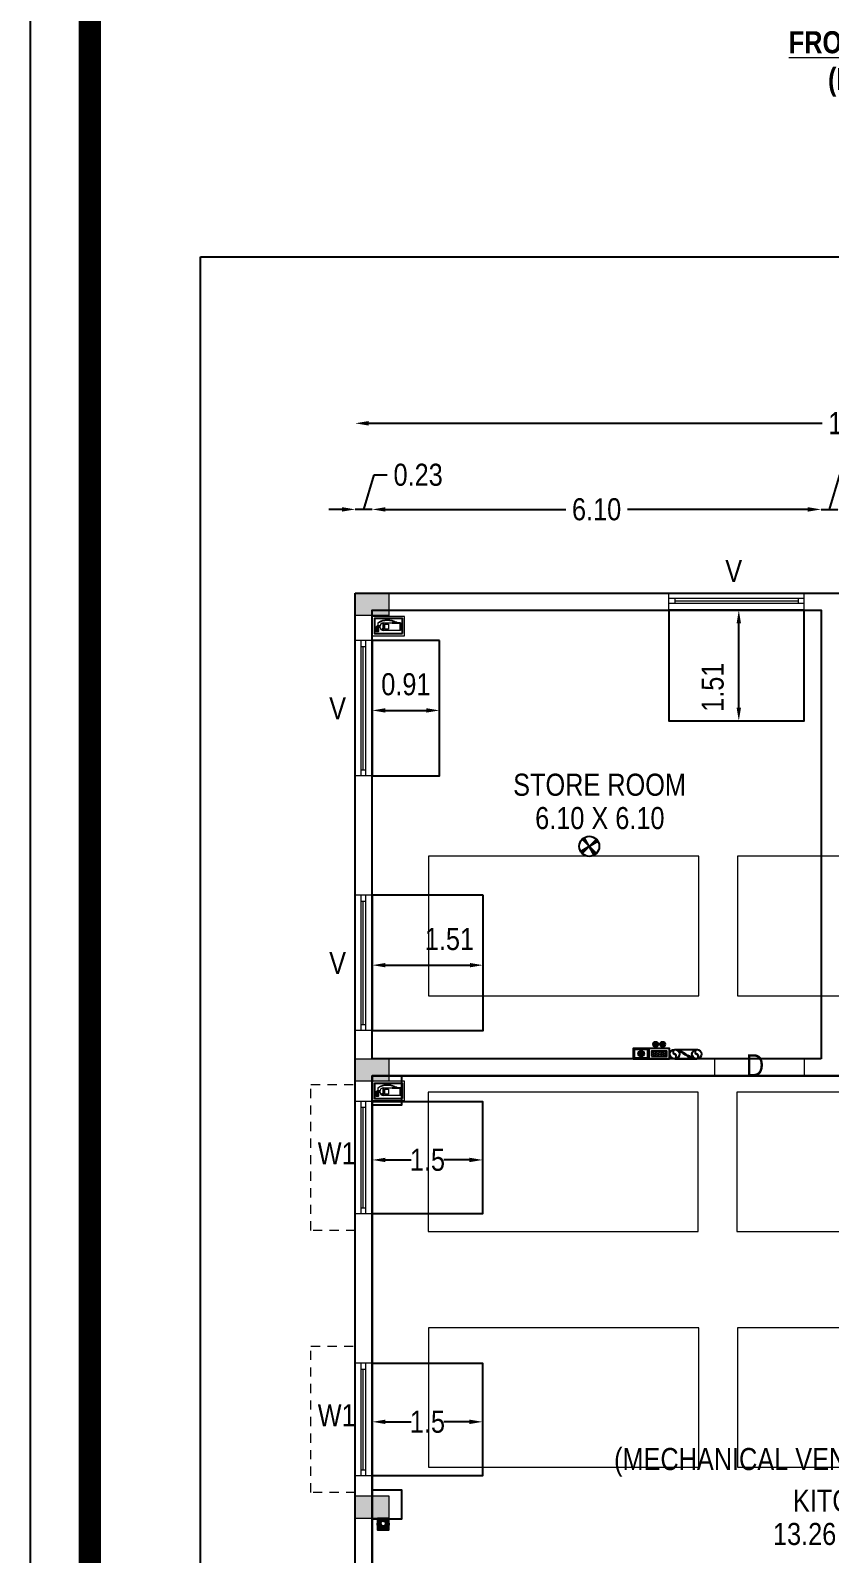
# Model space of a CAD drawing. Header units: metres. Extents: x 3750 to 6203, y 1588 to 3614.
# Drawn here: x 3750.25 to 3761.11, y 1644.06 to 1664.76 of the extents above; entities that cross this region are included whole.
import ezdxf

# ---------------------------------------------------------------- set-up
doc = ezdxf.new("R2010")
doc.units = ezdxf.units.M
doc.linetypes.add('HIDDEN2', pattern=[0.1875, 0.125, -0.0625])
for name, color, linetype in [('00', 7, 'Continuous'), ('BLK_1_FLR_0_CARPET_AREA', 14, 'Continuous'), ('BLK_1_FLR_0_KITCHEN', 2, 'Continuous'), ('BLK_1_FLR_0_REGULAR_ROOM_1', 2, 'Continuous'), ('BLK_1_FLR_0_ROOF_AREA', 54, 'Continuous'), ('BLK_1_FLR_0_ROOM_1_LIGHT_VENTILATION_1', 2, 'Continuous'), ('BLK_1_FLR_0_WASH', 30, 'Continuous'), ('BLK_2_FLR_0_WASH', 60, 'Continuous'), ('SOLAR_PANEL', 3, 'Continuous'), ('VPORTS', 6, 'Continuous')]:
    doc.layers.add(name, color=color, linetype=linetype)
doc.styles.get("Standard").update_dxf_attribs({"font": 'swissc.ttf'})
doc.styles.add('style2', font='swisscb.ttf')
doc.styles.add('style2a', font='swissc.ttf')
doc.dimstyles.new('ISO-25', dxfattribs={"dimtxt": 0.6, "dimasz": 0.18, "dimexe": 1.25, "dimexo": 0.625, "dimtad": 1, "dimdsep": 46, "dimtxsty": 'Standard', "dimcen": 0.18, "dimse1": 1, "dimse2": 1, "dimadec": 0, "dimazin": 0, "dimtfac": 1, "dimtmove": 0, "dimatfit": 3, "dimfxl": 0, "dimarcsym": 0})
doc.dimstyles.get("Standard").update_dxf_attribs({"dimtxt": 0.3, "dimasz": 0.18, "dimexe": 0.18, "dimexo": 0.0625, "dimgap": 0.09, "dimtad": 0, "dimzin": 0, "dimdsep": 46, "dimtxsty": 'style2a', "dimcen": 0.09, "dimse1": 1, "dimse2": 1, "dimadec": 0, "dimazin": 0, "dimtfac": 1, "dimtofl": 0, "dimtmove": 0, "dimatfit": 3, "dimfxl": 0, "dimtolj": 1, "dimtzin": 0, "dimarcsym": 0})

# ---------------------------------------------------------------- blocks, each defined once
blk = doc.blocks.new('*D5')
at = {"color": 0, "lineweight": -2, "ltscale": 10}
for p, q in [((3754.783859838832, 1658.25362610479), (3754.924616332338, 1658.722814416478)), ((3754.924616332338, 1658.722814416478), (3755.104616332339, 1658.722814416478)), ((3754.489559610234, 1658.25362610479), (3754.309559610233, 1658.25362610479)), ((3754.89816006743, 1658.25362610479), (3754.669559610234, 1658.25362610479)), ((3755.07816006743, 1658.25362610479), (3755.25816006743, 1658.25362610479))]:
    blk.add_line(p, q, dxfattribs=at)
at = {"color": 0, "ltscale": 10}
for points in [[(3754.489559610234, 1658.28362610479), (3754.489559610234, 1658.22362610479), (3754.669559610234, 1658.25362610479)], [(3755.07816006743, 1658.28362610479), (3755.07816006743, 1658.22362610479), (3754.89816006743, 1658.25362610479)]]:
    blk.add_solid(points, dxfattribs=at)
at = {"layer": 'Defpoints', "color": 0, "ltscale": 10}
for p in [(3754.669559610234, 1658.25362610479), (3754.669559610234, 1656.799507869629), (3754.89816006743, 1656.799507869629)]:
    blk.add_point(p, dxfattribs=at)
at = {"color": 0, "lineweight": 18, "ltscale": 10, "insert": (3755.523642306365, 1658.722814416478), "char_height": 0.3, "attachment_point": 5, "style": 'style2a'}
blk.add_mtext('\\A1;0.23', dxfattribs=at)
blk = doc.blocks.new('*D22')
at = {"color": 0, "lineweight": -2, "ltscale": 10}
for p, q in [((3755.07816006743, 1658.25362610479), (3757.529444254411, 1658.25362610479)), ((3760.819559610224, 1658.25362610479), (3758.368275423242, 1658.25362610479))]:
    blk.add_line(p, q, dxfattribs=at)
at = {"color": 0, "ltscale": 10}
for points in [[(3755.07816006743, 1658.28362610479), (3755.07816006743, 1658.22362610479), (3754.89816006743, 1658.25362610479)], [(3760.819559610224, 1658.28362610479), (3760.819559610224, 1658.22362610479), (3760.999559610223, 1658.25362610479)]]:
    blk.add_solid(points, dxfattribs=at)
at = {"layer": 'Defpoints', "color": 0, "ltscale": 10}
for p in [(3760.999559610223, 1658.25362610479), (3760.999559610223, 1656.88430744382), (3754.89816006743, 1656.799507869629)]:
    blk.add_point(p, dxfattribs=at)
at = {"color": 0, "lineweight": 18, "ltscale": 10, "insert": (3757.948859838827, 1658.25362610479), "char_height": 0.3, "attachment_point": 5, "style": 'style2a'}
blk.add_mtext('\\A1;6.10', dxfattribs=at)
blk = doc.blocks.new('*D23')
at = {"color": 0, "lineweight": -2, "ltscale": 10}
for p, q in [((3761.114559610224, 1658.25362610479), (3761.25531610373, 1658.722814416478)), ((3761.25531610373, 1658.722814416478), (3761.43531610373, 1658.722814416478)), ((3760.819559610224, 1658.25362610479), (3760.639559610223, 1658.25362610479)), ((3760.999559610223, 1658.25362610479), (3761.229559610223, 1658.25362610479)), ((3761.409559610223, 1658.25362610479), (3761.589559610224, 1658.25362610479))]:
    blk.add_line(p, q, dxfattribs=at)
at = {"color": 0, "ltscale": 10}
for points in [[(3760.819559610224, 1658.28362610479), (3760.819559610224, 1658.22362610479), (3760.999559610223, 1658.25362610479)], [(3761.409559610223, 1658.28362610479), (3761.409559610223, 1658.22362610479), (3761.229559610223, 1658.25362610479)]]:
    blk.add_solid(points, dxfattribs=at)
at = {"layer": 'Defpoints', "color": 0, "ltscale": 10}
for p in [(3761.229559610223, 1658.25362610479), (3760.999559610223, 1656.88430744382), (3761.229559610223, 1656.884307443817)]:
    blk.add_point(p, dxfattribs=at)
at = {"color": 0, "lineweight": 18, "ltscale": 10, "insert": (3761.854342077756, 1658.722814416478), "char_height": 0.3, "attachment_point": 5, "style": 'style2a'}
blk.add_mtext('\\A1;0.23', dxfattribs=at)
blk = doc.blocks.new('*D27')
at = {"color": 0, "lineweight": -2, "ltscale": 10}
for p, q in [((3754.849559610227, 1659.424093370391), (3761.015040858715, 1659.424093370391)), ((3768.205587042267, 1659.424093370391), (3762.040105793778, 1659.424093370391))]:
    blk.add_line(p, q, dxfattribs=at)
at = {"color": 0, "ltscale": 10}
for points in [[(3754.849559610227, 1659.45409337039), (3754.849559610227, 1659.394093370391), (3754.669559610226, 1659.424093370391)], [(3768.205587042267, 1659.45409337039), (3768.205587042267, 1659.394093370391), (3768.385587042266, 1659.424093370391)]]:
    blk.add_solid(points, dxfattribs=at)
at = {"layer": 'Defpoints', "color": 0, "ltscale": 10}
for p in [(3768.385587042266, 1659.424093370391), (3754.669559610226, 1657.114307443819), (3768.385587042266, 1657.114307443819)]:
    blk.add_point(p, dxfattribs=at)
at = {"color": 0, "lineweight": 18, "ltscale": 10, "insert": (3761.527573326246, 1659.424093370391), "char_height": 0.3, "attachment_point": 5, "style": 'style2a'}
blk.add_mtext('\\A1;13.72', dxfattribs=at)
blk = doc.blocks.new('*D38')
at = {"layer": 'BLK_1_FLR_0_ROOM_1_LIGHT_VENTILATION_1', "color": 0, "lineweight": -2}
blk.add_line((3755.079559610222, 1655.521150820535), (3755.634319725619, 1655.521150820535), dxfattribs=at)
at = {"layer": 'BLK_1_FLR_0_ROOM_1_LIGHT_VENTILATION_1', "color": 0}
for points in [[(3755.079559610222, 1655.551150820535), (3755.079559610222, 1655.491150820535), (3754.899559610223, 1655.521150820535)], [(3755.634319725619, 1655.551150820535), (3755.634319725619, 1655.491150820535), (3755.814319725618, 1655.521150820535)]]:
    blk.add_solid(points, dxfattribs=at)
at = {"layer": 'Defpoints', "color": 0}
for p in [(3754.899559610223, 1655.552587358815), (3755.814319725618, 1655.552587358815), (3755.814319725618, 1655.521150820535)]:
    blk.add_point(p, dxfattribs=at)
at = {"layer": 'BLK_1_FLR_0_ROOM_1_LIGHT_VENTILATION_1', "color": 0, "insert": (3755.356939667919, 1655.875144327028), "char_height": 0.3, "attachment_point": 5}
blk.add_mtext('0.91', dxfattribs=at)
blk = doc.blocks.new('*D39')
at = {"layer": 'BLK_1_FLR_0_ROOM_1_LIGHT_VENTILATION_1', "color": 0, "lineweight": -2}
blk.add_line((3755.079559610223, 1652.058017378713), (3756.226331333969, 1652.058017378713), dxfattribs=at)
at = {"layer": 'BLK_1_FLR_0_ROOM_1_LIGHT_VENTILATION_1', "color": 0}
for points in [[(3755.079559610223, 1652.088017378713), (3755.079559610223, 1652.028017378713), (3754.899559610223, 1652.058017378713)], [(3756.226331333969, 1652.088017378713), (3756.226331333969, 1652.028017378713), (3756.40633133397, 1652.058017378713)]]:
    blk.add_solid(points, dxfattribs=at)
at = {"layer": 'Defpoints', "color": 0}
for p in [(3754.899559610223, 1652.089453916992), (3756.40633133397, 1652.089453916992), (3756.40633133397, 1652.058017378713)]:
    blk.add_point(p, dxfattribs=at)
at = {"layer": 'BLK_1_FLR_0_ROOM_1_LIGHT_VENTILATION_1', "color": 0, "insert": (3755.94895127627, 1652.412010885206), "char_height": 0.3, "attachment_point": 5}
blk.add_mtext('1.51', dxfattribs=at)
blk = doc.blocks.new('*D42')
at = {"layer": 'BLK_1_FLR_0_ROOM_1_LIGHT_VENTILATION_1', "color": 0, "lineweight": -2}
blk.add_line((3759.881394929289, 1655.558961231976), (3759.881394929289, 1656.704307443821), dxfattribs=at)
at = {"layer": 'BLK_1_FLR_0_ROOM_1_LIGHT_VENTILATION_1', "color": 0}
for points in [[(3759.851394929289, 1656.704307443821), (3759.91139492929, 1656.704307443821), (3759.881394929289, 1656.88430744382)], [(3759.851394929289, 1655.558961231976), (3759.91139492929, 1655.558961231976), (3759.881394929289, 1655.378961231976)]]:
    blk.add_solid(points, dxfattribs=at)
at = {"layer": 'Defpoints', "color": 0}
for p in [(3759.84995839101, 1656.88430744382), (3759.881394929289, 1656.88430744382), (3759.84995839101, 1655.378961231976)]:
    blk.add_point(p, dxfattribs=at)
at = {"layer": 'BLK_1_FLR_0_ROOM_1_LIGHT_VENTILATION_1', "color": 0, "insert": (3759.527401422796, 1655.836341289672), "char_height": 0.3, "attachment_point": 5, "rotation": 90}
blk.add_mtext('1.51', dxfattribs=at)
blk = doc.blocks.new('*D44')
at = {"layer": 'BLK_1_FLR_0_ROOM_1_LIGHT_VENTILATION_1', "color": 0, "lineweight": -2}
for p, q in [((3755.079565895635, 1645.849889996454), (3755.426611350179, 1645.849889996454)), ((3756.219565895636, 1645.849889996454), (3755.872520441091, 1645.849889996454))]:
    blk.add_line(p, q, dxfattribs=at)
at = {"layer": 'BLK_1_FLR_0_ROOM_1_LIGHT_VENTILATION_1', "color": 0}
for points in [[(3755.079565895635, 1645.879889996454), (3755.079565895635, 1645.819889996454), (3754.899565895635, 1645.849889996454)], [(3756.219565895636, 1645.879889996454), (3756.219565895636, 1645.819889996454), (3756.399565895634, 1645.849889996454)]]:
    blk.add_solid(points, dxfattribs=at)
at = {"layer": 'Defpoints', "color": 0}
for p in [(3754.899565895635, 1645.881326534733), (3754.899565895635, 1645.849889996454), (3756.399565895634, 1645.881326534733)]:
    blk.add_point(p, dxfattribs=at)
at = {"layer": 'BLK_1_FLR_0_ROOM_1_LIGHT_VENTILATION_1', "color": 0, "insert": (3755.649565895634, 1645.849889996454), "char_height": 0.3, "attachment_point": 5}
blk.add_mtext('1.5', dxfattribs=at)
blk = doc.blocks.new('*D45')
at = {"layer": 'BLK_1_FLR_0_ROOM_1_LIGHT_VENTILATION_1', "color": 0, "lineweight": -2}
for p, q in [((3755.079565895635, 1649.410180014186), (3755.426611350179, 1649.410180014186)), ((3756.219565895636, 1649.410180014186), (3755.872520441091, 1649.410180014186))]:
    blk.add_line(p, q, dxfattribs=at)
at = {"layer": 'BLK_1_FLR_0_ROOM_1_LIGHT_VENTILATION_1', "color": 0}
for points in [[(3755.079565895635, 1649.440180014186), (3755.079565895635, 1649.380180014186), (3754.899565895635, 1649.410180014186)], [(3756.219565895636, 1649.440180014186), (3756.219565895636, 1649.380180014186), (3756.399565895634, 1649.410180014186)]]:
    blk.add_solid(points, dxfattribs=at)
at = {"layer": 'Defpoints', "color": 0}
for p in [(3754.899565895635, 1649.441616552467), (3754.899565895635, 1649.410180014186), (3756.399565895634, 1649.441616552467)]:
    blk.add_point(p, dxfattribs=at)
at = {"layer": 'BLK_1_FLR_0_ROOM_1_LIGHT_VENTILATION_1', "color": 0, "insert": (3755.649565895634, 1649.410180014186), "char_height": 0.3, "attachment_point": 5}
blk.add_mtext('1.5', dxfattribs=at)
blk = doc.blocks.new('auto-sprinkler')
at = {"layer": '00'}
h = blk.add_hatch(color=161, dxfattribs=at)
h.dxf.hatch_style = 1
h.paths.add_polyline_path([(5.82e-14, -1.293e-13), (-0.0750000000000014, 0.1299038105677039, 0.0655434628151658), (-0.106066017177958, 0.1060660171780574)])
h.paths.add_polyline_path([(-1.805e-13, -6.54e-14), (0.1299038105676527, 0.0749999999999943, 0.0655434628153172), (0.1060660171779424, 0.1060660171780148)])
h.paths.add_polyline_path([(0.0749999999999432, -0.1299038105676598, 0.0655434628150144), (0.1060660171778358, -0.1060660171780774), (5.83e-14, -1.293e-13)])
h.paths.add_polyline_path([(-0.129903810567711, -0.0749999999999502, 0.0655434628151658), (-0.1060660171780645, -0.1060660171779068), (-1.804e-13, -6.53e-14)])
at = {"layer": '00', "color": 170}
for points in [[(-0.1299038105676409, -0.0749999999999098), (0.1299038105675827, 0.0749999999999538)], [(-0.1060660171781656, -0.1060660171780079), (0.1060660171777663, 0.1060660171778387)], [(0.1060660171777663, -0.1060660171780079), (-0.1060660171778245, 0.106066017177924)], [(0.0749999999999027, -0.1299038105675898), (-0.0749999999999609, 0.1299038105676338)]]:
    blk.add_lwpolyline(points, dxfattribs=at)
blk.add_circle((-2.91e-14, 2.2e-14), 0.15, dxfattribs=at)
blk = doc.blocks.new('cylinder1')
for color, points in [(250, [(-7.5, 38.5), (-7.5, 37), (-1.5, 37), (1.819e-12, 37), (1.819e-12, 38.49999999999989)]), (250, [(-1.5, 36.49111867737474), (-1.5, 37), (-7.5, 35.86409997163537), (-7.5, 35.60965931032275), (-6.156004991853456, 35.60965931032275)]), (7, [(-3.582362558996101, 28.5413344918561, 1), (-4.882362558996101, 28.5413344918561, 1)]), (250, [(-1.5, 37), (-1.5, 33), (0, 33), (0, 34), (-0.25, 34), (-0.25, 36), (0, 36), (0, 37)]), (253, [(0.25, 36), (-0.25, 36), (-0.25, 34), (0.25, 34)]), (250, [(1.5, 37), (0, 37), (0, 36), (0.25, 36), (0.25, 34), (0, 34), (0, 33), (1.5, 33)]), (250, [(1.5, 36), (1.5, 35.5), (6.005287903726634, 35.5, -0.3128595630404711), (6, 6.750000000000008), (6, 6.199155247696468, 0.33166186902408), (6.116349988142244, 36)]), (254, [(6, 5.949155247696468), (6, 5.699155247696468), (6.5, 5.699155247696468), (6.5, 7.499999999999996), (6, 7.499999999999996), (6, 7.249999999999996), (6.25, 7.249999999999996), (6.25, 5.949155247696468)])]:
    blk.add_hatch(color=color).paths.add_polyline_path(points)
at = {"lineweight": 25}
for points in [[(-1.5, 36.49111867737474), (-6.156004991853478, 35.60965931032274), (-7.5, 35.60965931032274), (-7.5, 35.86409997163537), (-1.5, 37), (-7.5, 37), (-7.5, 38.5), (1.819e-12, 38.49999999999989), (1.819e-12, 37)], [(-1.5, 37), (1.5, 37), (1.5, 32.80947501931109)], [(-1.5, 32.80947501931109), (-1.5, 37)], [(-1.5, 33), (1.5, 33)], [(0, 36), (0, 37)], [(0, 33), (0, 34)]]:
    blk.add_lwpolyline(points, dxfattribs=at)
at = {"lineweight": 15}
blk.add_lwpolyline([(-6, 27), (6, 27, 0.9999999999999998)], format="xyb", close=True, dxfattribs=at)
for points in [[(-6, 27), (6, 27)], [(-6, 0), (6, 0)], [(6, 13.5), (6, 0)], [(6, 6.75), (6, 0)]]:
    blk.add_lwpolyline(points)
for points in [[(-6, 27), (6, 27), (6, 0), (-6, 0)], [(-4, 19), (-4, 25), (4, 25), (4, 19)]]:
    blk.add_lwpolyline(points, close=True, dxfattribs=at)
at = {"lineweight": 25}
blk.add_lwpolyline([(0.25, 34), (0.25, 36), (-0.25, 36), (-0.25, 34)], close=True, dxfattribs=at)
at = {"lineweight": 20}
blk.add_lwpolyline([(6, 6.75), (6, 6.199155247696468, 0.33166186902408), (6.116349988142244, 36), (1.5, 36), (1.5, 35.5), (6.005287903726638, 35.5, -0.3128595630404712)], format="xyb", close=True, dxfattribs=at)
blk.add_lwpolyline([(6, 5.949155247696468), (6, 5.699155247696468), (6.5, 5.699155247696468), (6.5, 7.499999999999996), (6, 7.499999999999996), (6, 7.249999999999996), (6.25, 7.249999999999996), (6.25, 5.949155247696468)], close=True)
at = {"lineweight": 25}
blk.add_circle((-4.232362558996101, 28.5413344918561), 0.75, dxfattribs=at)
blk.add_circle((-4.232362558996101, 28.5413344918561), 0.65)
blk = doc.blocks.new('cylinderfinal')
at = {"lineweight": 20}
for points in [[(-13.5, -45), (13.5, -45), (13.5, 0), (-13.5, 0)], [(-10.5, -42), (10.5, -42), (10.5, -3.000000000000003), (-10.5, -3)]]:
    blk.add_lwpolyline(points, close=True, dxfattribs=at)
blk.add_lwpolyline([(-10.5, -42), (10.5, -42), (10.5, -3.000000000000003), (-10.5, -3)], close=True)
at = {"lineweight": 15, "xscale": 0.8699999999998906, "yscale": 0.8699999999998906, "zscale": 1.5}
blk.add_blockref('cylinder1', (-0.9169508714730908, -39.34066445374083), dxfattribs=at)
blk = doc.blocks.new('siern')
blk.add_hatch(color=5).paths.add_polyline_path([(-0.1593222198534196, 4.061119889346909, -0.050918795279975), (-2.084215844903134, 0.0151086477926867, 0.0925672966546958), (-4.033540109677136, -4.074294274310353, -0.0032073073232835), (-4.026732467605971, -4.061119889249931, -0.0483688946395163), (-3.836825126619751, -3.704532133112332, -0.0178884246563004), (-1.736111600250296, -0.1050856800138717, 0.1175623139878069)])
at = {"layer": 'VPORTS', "lineweight": 18}
h = blk.add_hatch(color=20, dxfattribs=at)
edge = h.paths.add_edge_path()
edge.add_arc((-3.003242993894826, 5.125836620620271), 1.15591213153334, 152.305571092109, 342.6944289075761)
edge.add_arc((-1.069537870018141, 4.324869732675344), 0.947658435111645, -16.15980825423901, 151.159808253957, ccw=False)
edge.add_arc((-1.182811693612317, 4.598336933856721), 1.155912131525198, 332.3055710921348, 522.6944289076076)
edge.add_arc((-3.116516817488141, 5.399303821803434), 0.9476584351198534, 163.8401917457499, 331.159808253898, ccw=False)
h = blk.add_hatch(color=20, dxfattribs=at)
edge = h.paths.add_edge_path()
edge.add_arc((-3.003242993894497, -4.598336933864606), 1.155912131531942, 152.3055710922763, 342.6944289077433)
edge.add_arc((-1.069537870018141, -5.399303821805893), 0.947658435111645, -16.15980825423901, 151.159808253957, ccw=False)
edge.add_arc((-1.182811693611987, -5.125836620620876), 1.155912131526594, 332.3055710919675, 522.6944289074403)
edge.add_arc((-3.116516817488947, -4.324869732677806), 0.9476584351170516, 163.8401917461589, 331.1598082543069, ccw=False)
at = {"color": 1}
for points in [[(-4.186054687499563, -4.862086777240619), (-4.186054687499563, 4.862086777240619)], [(0, -4.862086777240619), (0, 4.862086777240619)]]:
    blk.add_lwpolyline(points, dxfattribs=at)
at = {"color": 5}
blk.add_lwpolyline([(-0.1593222198534196, 4.061119889346909, -0.050918795279975), (-2.084215844903134, 0.0151086477926867, 0.0925672966540532), (-4.033540109669047, -4.074294274279964, -0.0196862209365316), (-1.736111600250296, -0.1050856800138717, 0.1175623139878069)], format="xyb", close=True, dxfattribs=at)
at = {"layer": 'VPORTS', "color": 251, "lineweight": 18}
for points in [[(-4.026732467633336, 5.663053665186451, 1.095032819744272), (-1.899656831361426, 4.781990088442399, -0.8950427931265029), (-0.159322219880778, 4.061119889294785, 1.095032819744327), (-2.286397856138135, 4.942183466031565, -0.8950427931261273)], [(-4.026732467633336, -4.061119889302061, 1.095032819744272), (-1.899656831361426, -4.942183466038841, -0.8950427931265029), (-0.159322219880778, -5.663053665186451, 1.095032819744327), (-2.286397856138135, -4.781990088442399, -0.8950427931261273)]]:
    blk.add_lwpolyline(points, format="xyb", close=True, dxfattribs=at)
at = {"layer": 'VPORTS'}
for centre in [(-2.093027343749779, 4.862086777240619), (-2.093027343749779, -4.862086777240619)]:
    blk.add_circle(centre, 2.09302734375, dxfattribs=at)
at = {"layer": 'VPORTS', "lineweight": 18}
blk.add_circle((-2.093027343749779, -4.862086777240619), 2.09302734375, dxfattribs=at)
blk = doc.blocks.new('EmerLight')
h = blk.add_hatch(color=1)
edge = h.paths.add_edge_path()
edge.add_arc((0, 12.75), 2.25, 0, 360)
h = blk.add_hatch(color=1)
edge = h.paths.add_edge_path()
edge.add_arc((6, 12.75), 2.25, 0, 360)
at = {"lineweight": 18}
h = blk.add_hatch(dxfattribs=at)
h.set_pattern_fill('HONEY', color=145, scale=7.5, style=0)
h.set_pattern_definition([(0, (-23575.41711731013, -1310.215376773727), (1.40625, 0.8118988124999997), [0.9375, -1.875]), (120, (-23575.41711731013, -1310.215376773727), (-1.406249996927416, 0.8118988178218671), [0.9374999999999996, -1.874999999999999]), (59.99999999999999, (-23575.41711731013, -1310.215376773727), (3.0725816e-09, 1.623797630321865), [-1.875, 0.9375])])
h.paths.add_polyline_path([(-3.75, 2.25), (9.75, 2.25), (9.75, 6.75), (-3.75, 6.75)])
for points in [[(-0.375, 9), (0.375, 9), (0.375, 10.53147008133764, -0.083920216900384), (-0.375, 10.53147008133764)], [(6.375, 10.53147008133764, -0.083920216900384), (5.625, 10.53147008133764), (5.625, 9), (6.375, 9)]]:
    blk.add_hatch(color=171).paths.add_polyline_path(points)
at = {"color": 5}
for points in [[(-6, 0), (12, 0), (12, 9), (-6, 9)], [(-3.75, 2.25), (9.75, 2.25), (9.75, 6.75), (-3.75, 6.75)]]:
    blk.add_lwpolyline(points, close=True, dxfattribs=at)
at = {"color": 171}
for points in [[(-0.375, 10.53147008133766), (-0.375, 9)], [(0.375, 10.53147008133766), (0.375, 9)], [(5.625, 10.53147008133766), (5.625, 9)], [(6.375, 10.53147008133766), (6.375, 9)]]:
    blk.add_lwpolyline(points, dxfattribs=at)
at = {"color": 1}
for centre in [(0, 12.75), (6, 12.75)]:
    blk.add_circle(centre, 2.25, dxfattribs=at)
blk = doc.blocks.new('switch1')
for points in [[(-7.875, 10.34466991411068), (-7.5, 9.96966991411068), (-7.5, 2.030330085889318), (-7.875, 1.655330085889318)], [(7.344669914111362, 10.87500000000051), (6.969669914111362, 10.5), (-6.969669914111362, 10.50000000000051), (-7.344669914111362, 10.875)], [(-7.344669914111362, 1.124999999999487), (-6.969669914111362, 1.5), (6.969669914111362, 1.499999999999485), (7.344669914111362, 1.125)], [(7.875, 1.655330085889318), (7.5, 2.030330085889318), (7.5, 9.96966991411068), (7.875, 10.34466991411068)]]:
    blk.add_hatch(color=254).paths.add_polyline_path(points)
h = blk.add_hatch(color=20)
edge = h.paths.add_edge_path()
edge.add_arc((0, 6), 3.75, 0, 360)
edge = h.paths.add_edge_path(flags=17)
edge.add_arc((0, 6), 2.25, 0, 360)
h = blk.add_hatch()
h.set_pattern_fill('ANSI31', color=1, scale=0.3, style=0)
h.set_pattern_definition([(45, (0, 0), (-0.6735192090801866, 0.6735192090801866), [])])
edge = h.paths.add_edge_path()
edge.add_arc((0, 6), 2.25, 0, 360)
at = {"color": 7, "lineweight": 25}
blk.add_lwpolyline([(-9, 0), (9, 0), (9, 12), (-9, 12)], close=True, dxfattribs=at)
at = {"color": 7, "lineweight": 20}
for points in [[(-7.875, 10.34466991411068), (-7.5, 9.96966991411068), (-7.5, 2.030330085889318), (-7.875, 1.655330085889318)], [(7.344669914111362, 10.87500000000051), (6.969669914111362, 10.5), (-6.969669914111362, 10.50000000000051), (-7.344669914111362, 10.875)], [(-7.344669914111362, 1.124999999999487), (-6.969669914111362, 1.5), (6.969669914111362, 1.499999999999485), (7.344669914111362, 1.125)], [(7.875, 1.655330085889318), (7.5, 2.030330085889318), (7.5, 9.96966991411068), (7.875, 10.34466991411068)]]:
    blk.add_lwpolyline(points, close=True, dxfattribs=at)
at = {"color": 20, "lineweight": 5}
for radius in [3.75, 2.25]:
    blk.add_circle((0, 6), radius, dxfattribs=at)
blk = doc.blocks.new('firehose')
for color, points in [(1, [(17.86590924663701, -33.80699138375383, -0.116019250224305), (19.87579712504467, -42.77884124641268, 8.409187339897612), (14.59864054587834, -51.09568462217719), (14.77462580959121, -50.77462580962811, 0.1304771358826283), (16.87429619267437, -42.26563069466236, -8.334124280871839)]), (1, [(14.77462580960812, -50.77462580959722), (16.97056274847867, -52.97056274847321, 1.016121270503578), (-17.69770766127203, -32.71501239939127, 0.1199886114363758), (-17.22691750119171, -41.21855472397618, -1.237160893247075)]), (46, [(11.7215557009913, -56.1764135710655), (11.1782557328388, -55.44013883738443), (13.28999017388378, -53.48312164735034), (14.77462580960855, -50.77462580959764), (16.97056274848546, -52.97056274848), (14.64841727244311, -54.01667111922507)])]:
    blk.add_hatch(color=color).paths.add_polyline_path(points)
at = {"color": 240}
blk.add_lwpolyline([(-36, -72), (36, -72), (36, 0), (-36, 0)], close=True, dxfattribs=at)
at = {"color": 46}
blk.add_lwpolyline([(11.7215557009913, -56.1764135710655), (11.1782557328388, -55.44013883738443), (13.28999017388378, -53.48312164735034), (14.77462580960855, -50.77462580959764), (16.97056274848546, -52.97056274848), (14.64841727244311, -54.01667111922507)], close=True, dxfattribs=at)
at = {"color": 240}
for radius in [36, 33, 30, 27, 24]:
    blk.add_circle((0, -36), radius, dxfattribs=at)
for centre, radius, start, end in [((0, -36), 21, 341.1675392881562, 315.0000000001473), ((0, -36), 18, 6.997948917371504, 339.6294282853439), ((-0.2015950538298057, -42.56555608450435), 20.07852502711841, 328.7873606831993, 150.6199113101466), ((-0.2015950538298057, -42.56555608450435), 17.0785250271184, 331.2710783775393, 175.476322851673)]:
    blk.add_arc(centre, radius, start, end, dxfattribs=at)

msp = doc.modelspace()

# ---------------------------------------------------------------- hatches: boundary and pattern name
at = {"lineweight": 18, "ltscale": 10}
h = msp.add_hatch(color=256, dxfattribs=at)
h.dxf.hatch_style = 1
h.paths.add_polyline_path([(3754.669559610229, 1657.114307443819), (3754.669559610229, 1656.809506834201), (3755.126760524632, 1656.809506834201), (3755.126760524632, 1657.114307443819)])
h = msp.add_hatch(color=256, dxfattribs=at)
h.dxf.hatch_style = 1
h.paths.add_polyline_path([(3754.669559610234, 1650.78430744382), (3754.669559610234, 1650.479506834202), (3755.126760524637, 1650.479506834202), (3755.126760524637, 1650.78430744382)])
h = msp.add_hatch(color=256, dxfattribs=at)
h.dxf.hatch_style = 1
h.paths.add_polyline_path([(3754.669559610235, 1644.841708266341), (3754.669559610235, 1644.536907656721), (3755.126760524639, 1644.536907656721), (3755.126760524639, 1644.841708266341)])

# ---------------------------------------------------------------- linework, layer by layer
at = {"linetype": 'Continuous', "lineweight": 18}
for p, q in [((3765.970286678359, 1657.114307443819), (3754.669559610226, 1657.114307443819)), ((3754.669559610226, 1657.114307443819), (3754.669559610226, 1608.344308479247)), ((3760.99955961022, 1656.88430744382), (3754.899559610225, 1656.88430744382)), ((3754.899559610225, 1656.88430744382), (3754.899559610223, 1650.78430744382)), ((3760.999559610223, 1656.884307443817), (3760.99955961022, 1650.784307443817)), ((3759.549559610213, 1650.78430744382), (3754.899559610225, 1650.78430744382)), ((3759.549559610216, 1650.78430744382), (3759.549559610213, 1650.55430744382)), ((3760.999559610215, 1650.78430744382), (3760.769559610217, 1650.78430744382)), ((3760.76955961021, 1650.78430744382), (3760.769559610215, 1650.55430744382)), ((3759.549559610213, 1650.55430744382), (3754.899559610225, 1650.55430744382)), ((3754.899559610223, 1650.55430744382), (3754.899559610225, 1608.574308479246)), ((3765.970286678356, 1650.55430744382), (3760.769559610215, 1650.55430744382))]:
    msp.add_line(p, q, dxfattribs=at)
at = {"lineweight": 18}
for p, q in [((3758.930357171808, 1656.88431250269), (3758.930357171808, 1657.112912959888)), ((3760.76955961021, 1657.040347329274), (3758.930357171808, 1657.040347329274)), ((3759.011567322994, 1657.040347329274), (3759.011567322994, 1656.976349238913)), ((3760.688349459028, 1657.040347329274), (3760.688349459028, 1656.976349238913)), ((3760.76955961021, 1656.88431250269), (3760.76955961021, 1657.112912959888)), ((3760.76955961021, 1656.976349238913), (3758.930357171808, 1656.976349238913)), ((3754.899559610225, 1656.472188578015), (3754.670959153028, 1656.472188578015)), ((3754.74352478364, 1656.472188578015), (3754.74352478364, 1654.632986139615)), ((3754.807522874001, 1656.472188578015), (3754.807522874001, 1654.632986139615)), ((3754.74352478364, 1656.390978426832), (3754.807522874001, 1656.390978426832)), ((3754.899559610225, 1654.632986139615), (3754.670959153028, 1654.632986139615)), ((3754.74352478364, 1654.714196290799), (3754.807522874001, 1654.714196290799)), ((3754.899559610225, 1653.009055136194), (3754.670959153028, 1653.009055136194)), ((3754.74352478364, 1653.009055136194), (3754.74352478364, 1651.16985269779)), ((3754.74352478364, 1652.927844985009), (3754.807522874001, 1652.927844985009)), ((3754.807522874001, 1653.009055136194), (3754.807522874001, 1651.16985269779)), ((3754.74352478364, 1651.251062848976), (3754.807522874001, 1651.251062848976)), ((3754.899559610225, 1651.16985269779), (3754.670959153028, 1651.16985269779)), ((3754.899559610223, 1650.206616552466), (3754.670959153024, 1650.206616552466)), ((3754.743524783637, 1650.206616552466), (3754.743524783637, 1648.677414114066)), ((3754.807522873998, 1650.206616552466), (3754.807522873998, 1648.677414114066)), ((3754.743524783637, 1650.125406401283), (3754.807522873998, 1650.125406401283)), ((3754.743524783637, 1648.75862426525), (3754.807522873998, 1648.75862426525)), ((3754.899559610223, 1648.677414114066), (3754.670959153024, 1648.677414114066)), ((3754.899559610223, 1646.646326534733), (3754.670959153024, 1646.646326534733)), ((3754.743524783637, 1646.646326534733), (3754.743524783637, 1645.117124096333)), ((3754.743524783637, 1646.565116383549), (3754.807522873998, 1646.565116383549)), ((3754.807522873998, 1646.646326534733), (3754.807522873998, 1645.117124096333)), ((3754.899559610223, 1645.117124096333), (3754.670959153024, 1645.117124096333)), ((3754.743524783637, 1645.198334247516), (3754.807522873998, 1645.198334247516))]:
    msp.add_line(p, q, dxfattribs=at)
for points in [[(3750.254882506671, 1603.828065971189), (3750.254882506671, 1687.717815971189), (3868.857632506671, 1687.717815971189), (3868.857632506671, 1603.828065971189)], [(3750.254882506671, 1687.717691373953), (3868.857632506671, 1687.717566776717), (3868.857632506671, 1603.828065971189), (3750.254882506671, 1603.828190568425)]]:
    msp.add_lwpolyline(points, close=True)
at = {"const_width": 0.3035954407884729}
msp.add_lwpolyline([(3751.05946406353, 1604.632772125284), (3868.053050949807, 1604.632647528048), (3868.053050949807, 1686.912985219856), (3751.05946406353, 1686.913109817092)], close=True, dxfattribs=at)
at = {"ltscale": 0.01}
msp.add_lwpolyline([(3752.565897397365, 1661.688118417923), (3773.537402834164, 1661.688118417923), (3773.537402834164, 1604.90315768176), (3752.565897397365, 1604.90315768176)], close=True, dxfattribs=at)
at = {"lineweight": 18, "ltscale": 10}
for points in [[(3754.669559610229, 1657.114307443819), (3755.126760524632, 1657.114307443819), (3755.126760524632, 1656.809506834201), (3754.669559610229, 1656.809506834201)], [(3754.669559610234, 1650.78430744382), (3755.126760524637, 1650.78430744382), (3755.126760524637, 1650.479506834202), (3754.669559610234, 1650.479506834202)], [(3754.669559610235, 1644.841708266341), (3755.126760524639, 1644.841708266341), (3755.126760524639, 1644.536907656721), (3754.669559610235, 1644.536907656721)]]:
    msp.add_lwpolyline(points, close=True, dxfattribs=at)
at = {"lineweight": 18, "const_width": 0.0190500381}
for points in [[(3760.688349459028, 1657.008348284092), (3759.011567322994, 1657.008348284092)], [(3754.775523828824, 1656.390978426832), (3754.775523828824, 1654.714196290799)], [(3754.775523828824, 1652.927844985009), (3754.775523828824, 1651.251062848976)], [(3754.775523828821, 1650.125406401283), (3754.775523828821, 1648.75862426525)], [(3754.775523828821, 1646.565116383549), (3754.775523828821, 1645.198334247516)]]:
    msp.add_lwpolyline(points, dxfattribs=at)
at = {"linetype": 'HIDDEN2', "lineweight": 18}
for points in [[(3754.670958416224, 1648.451005068886), (3754.067067434747, 1648.451005068886), (3754.067067434747, 1650.436616552467), (3754.670958416224, 1650.436616552467)], [(3754.670958416224, 1644.890715051152), (3754.067067434747, 1644.890715051152), (3754.067067434747, 1646.876326534734), (3754.670958416224, 1646.876326534734)]]:
    msp.add_lwpolyline(points, dxfattribs=at)
at = {"layer": 'BLK_1_FLR_0_CARPET_AREA'}
for points in [[(3760.99955961022, 1650.784307443825), (3754.899559610225, 1650.784307443825), (3754.899559610225, 1656.88430744382), (3760.99955961022, 1656.88430744382)], [(3754.899559610225, 1650.55430744382), (3768.155587042264, 1650.55430744382), (3768.155587042264, 1638.824308479243), (3754.899559610225, 1638.824308479243)]]:
    msp.add_lwpolyline(points, close=True, dxfattribs=at)
at = {"layer": 'BLK_1_FLR_0_KITCHEN', "color": 2}
msp.add_lwpolyline([(3768.155587042267, 1650.55430744382), (3754.899559610225, 1650.55430744382), (3754.899559610225, 1638.824308479243), (3768.155587042267, 1638.824308479243)], close=True, dxfattribs=at)
at = {"layer": 'BLK_1_FLR_0_REGULAR_ROOM_1'}
msp.add_lwpolyline([(3760.99955961022, 1650.784307443825), (3754.899559610225, 1650.784307443825), (3754.899559610225, 1656.88430744382), (3760.99955961022, 1656.88430744382)], close=True, dxfattribs=at)
at = {"layer": 'BLK_1_FLR_0_ROOF_AREA', "ltscale": 0.01}
msp.add_lwpolyline([(3754.669559610226, 1657.114307443819), (3768.385587042266, 1657.114307443813), (3768.385587042266, 1638.824308479243), (3769.90558704227, 1638.824308479243), (3769.905587042271, 1608.344308479247), (3754.669559610225, 1608.344308479247)], close=True, dxfattribs=at)
at = {"layer": 'BLK_1_FLR_0_ROOM_1_LIGHT_VENTILATION_1'}
for points in [[(3758.930357171808, 1656.88430744382), (3758.930357171808, 1655.378961231974), (3760.76955961021, 1655.378961231974), (3760.76955961021, 1656.88430744382)], [(3755.814319725618, 1656.472188578015), (3754.899559610223, 1656.472188578015), (3754.899559610223, 1654.632986139615), (3755.814319725618, 1654.632986139615)], [(3756.40633133397, 1653.009055136194), (3754.899559610223, 1653.009055136194), (3754.899559610223, 1651.16985269779), (3756.40633133397, 1651.16985269779)]]:
    msp.add_lwpolyline(points, close=True, dxfattribs=at)
at = {"layer": 'BLK_1_FLR_0_ROOM_1_LIGHT_VENTILATION_1', "elevation": 1658.909199306036}
for points in [[(3754.899565895635, 1650.206616552466), (3756.399565895634, 1650.206616552466), (3756.399565895634, 1648.676616552467), (3754.899565895635, 1648.676616552467)], [(3754.899565895635, 1646.646326534733), (3756.399565895634, 1646.646326534733), (3756.399565895634, 1645.116326534733), (3754.899565895635, 1645.116326534733)]]:
    msp.add_lwpolyline(points, close=True, dxfattribs=at)
at = {"layer": 'BLK_1_FLR_0_WASH', "color": 58}
msp.add_lwpolyline([(3754.89816006743, 1650.55430744382), (3755.296318345012, 1650.55430744382), (3755.29631834501, 1650.154307443782), (3754.898160067428, 1650.154307443782)], close=True, dxfattribs=at)
at = {"layer": 'BLK_2_FLR_0_WASH', "color": 58}
msp.add_lwpolyline([(3754.899559610228, 1644.926670683959), (3755.29771788781, 1644.926670683959), (3755.29771788781, 1644.52667068392), (3754.899559610228, 1644.52667068392)], close=True, dxfattribs=at)
at = {"layer": 'SOLAR_PANEL', "color": 3, "linetype": 'ByBlock', "lineweight": 18}
for points in [[(3755.665004227652, 1651.641678173282), (3759.337004227657, 1651.641678173282), (3759.337004227657, 1653.537678173282), (3755.665004227652, 1653.537678173282), (3755.665004227652, 1651.641678173282)], [(3759.862671876792, 1651.641678173282), (3763.534671876796, 1651.641678173282), (3763.534671876796, 1653.537678173282), (3759.862671876792, 1653.537678173282), (3759.862671876792, 1651.641678173282)], [(3755.65932432157, 1648.437728826468), (3759.331324321574, 1648.437728826468), (3759.331324321574, 1650.333728826468), (3755.65932432157, 1650.333728826468), (3755.65932432157, 1648.437728826468)], [(3759.856991970711, 1648.437728826468), (3763.528991970713, 1648.437728826468), (3763.528991970713, 1650.333728826468), (3759.856991970711, 1650.333728826468), (3759.856991970711, 1648.437728826468)], [(3755.665004227652, 1645.233779479655), (3759.337004227657, 1645.233779479655), (3759.337004227657, 1647.129779479655), (3755.665004227652, 1647.129779479655), (3755.665004227652, 1645.233779479655)], [(3759.862671876792, 1645.233779479655), (3763.534671876796, 1645.233779479655), (3763.534671876796, 1647.129779479655), (3759.862671876792, 1647.129779479655), (3759.862671876792, 1645.233779479655)]]:
    msp.add_lwpolyline(points, dxfattribs=at)

# ---------------------------------------------------------------- block references
for name, p, xscale, yscale, zscale, rotation in [('cylinderfinal', (3754.899559610218, 1656.667852831737), 0.009752225029085, 0.009752225029085, 0.009752225029085, 89.99999999999999), ('siern', (3759.159700433993, 1650.784307443825), 0.0307992739753583, 0.0307992739753583, 0.0307992739753583, 270), ('cylinderfinal', (3754.899559610218, 1650.347851796309), 0.009752225029085, 0.009752225029085, 0.009752225029085, 89.99999999999999), ('firehose', (3755.049169583884, 1644.38172577521), 0.0021553039098793, 0.0021553039098793, 0.0021553039098793, 180)]:
    msp.add_blockref(name, p, dxfattribs=dict(xscale=xscale, yscale=yscale, zscale=zscale, rotation=rotation))
for name, p, xscale, yscale, zscale in [('auto-sprinkler', (3757.849192909028, 1653.673300251534), 0.9078596091205212, 0.9078596091205212, 0.9078596091205212), ('switch1', (3758.553637010294, 1650.784307443825), 0.0117463396757522, 0.0117463396757522, 0.0117463396757522), ('EmerLight', (3758.752462217784, 1650.784307443825), 0.0155180250680052, 0.0155180250680052, 0.0155180250680052)]:
    msp.add_blockref(name, p, dxfattribs=dict(xscale=xscale, yscale=yscale, zscale=zscale))

# ---------------------------------------------------------------- texts
at = {"lineweight": 18, "style": 'style2a'}
for s, p in [('V', (3759.697888295995, 1657.26702368387)), ('V', (3754.314520348421, 1655.400517263799)), ('STORE ROOM', (3756.81513680433, 1654.361006076159)), ('6.10 X 6.10', (3757.113928238349, 1653.907624622418)), ('V', (3754.314520348421, 1651.937383821976)), ('D', (3759.977396782141, 1650.547576458682, 5081.650757563739)), ('W1', (3754.159047407411, 1649.349679794242, -3.668906841115358)), ('W1', (3754.159047407411, 1645.789389776508, -3.668906841115358)), ('(MECHANICAL VENTILATION TO BE PROVIDED)', (3758.186470546866, 1645.194214375325)), ('KITCHEN', (3760.617707842305, 1644.629175224839)), ('13.26 X 11.73', (3760.346005767188, 1644.175793771097))]:
    msp.add_text(s, height=0.3, dxfattribs=at).set_placement(p)
at = {"lineweight": 18, "insert": (3758.721912854114, 1664.754820284509), "char_height": 0.3, "width": 6.773665291131103, "attachment_point": 1, "style": 'style2'}
msp.add_mtext('\\A1;{\\W9.62035;\\L  \\W1;FRONT ELEVATION\\P\\W8.27555;\\l   }(BLOCK - 1)', dxfattribs=at)

# ---------------------------------------------------------------- dimensions: what is measured, and where the dimension line sits
at = {"lineweight": 18, "ltscale": 10}
for base, p1, p2, override, picture, middle in [((3768.385587042266, 1659.424093370391), (3754.669559610226, 1657.114307443819), (3768.385587042266, 1657.114307443819), {"dimtxt": 0.3, "dimdec": 2, "dimtxsty": 'style2a'}, '*D27', (3761.527573326246, 1659.424093370391)), ((3754.669559610234, 1658.25362610479), (3754.89816006743, 1656.799507869629), (3754.669559610234, 1656.799507869629), {"dimtmove": 1}, '*D5', (3755.194616332339, 1658.722814416478)), ((3761.229559610223, 1658.25362610479), (3760.999559610223, 1656.88430744382), (3761.229559610223, 1656.884307443817), {"dimtmove": 1}, '*D23', (3761.52531610373, 1658.722814416478)), ((3760.999559610223, 1658.25362610479), (3754.89816006743, 1656.799507869629), (3760.999559610223, 1656.88430744382), {"dimtmove": 1}, '*D22', (3757.948859838827, 1658.25362610479))]:
    dim = msp.add_linear_dim(base=base, p1=p1, p2=p2, dimstyle='Standard', override=override, dxfattribs=at)
    dim.commit()
    dim.dimension.update_dxf_attribs({"geometry": picture, "text_midpoint": middle})
at = {"layer": 'BLK_1_FLR_0_ROOM_1_LIGHT_VENTILATION_1', "color": 232}
for base, p1, p2, angle, override, picture, middle in [((3759.881394929289, 1656.88430744382), (3759.849958391009, 1655.378961231974), (3759.849958391009, 1656.88430744382), 90, {"dimtxt": 0.3, "dimgap": 0.2}, '*D42', (3759.881394929289, 1655.836341289672)), ((3755.814319725618, 1655.521150820535), (3754.899559610223, 1655.552587358815), (3755.814319725618, 1655.552587358815), 0, {"dimtxt": 0.3, "dimgap": 0.2}, '*D38', (3755.356939667919, 1655.521150820535)), ((3756.40633133397, 1652.058017378713), (3754.899559610223, 1652.089453916992), (3756.40633133397, 1652.089453916992), 0, {"dimtxt": 0.3, "dimgap": 0.2, "dimtmove": 0}, '*D39', (3755.94895127627, 1652.058017378713)), ((3754.899565895635, 1649.410180014186, 1658.909199306036), (3756.399565895634, 1649.441616552467, 1658.909199306036), (3754.899565895635, 1649.441616552467, 1658.909199306036), 180, {"dimtxt": 0.3, "dimgap": 0, "dimtmove": 2}, '*D45', (3755.649565895634, 1649.410180014186, 1658.909199306036)), ((3754.899565895635, 1645.849889996454, 1658.909199306036), (3756.399565895634, 1645.881326534733, 1658.909199306036), (3754.899565895635, 1645.881326534733, 1658.909199306036), 180, {"dimtxt": 0.3, "dimgap": 0, "dimtmove": 2}, '*D44', (3755.649565895634, 1645.849889996454, 1658.909199306036))]:
    dim = msp.add_linear_dim(base=base, p1=p1, p2=p2, angle=angle, dimstyle='ISO-25', override=override, dxfattribs=at)
    dim.commit()
    dim.dimension.update_dxf_attribs({"geometry": picture, "text_midpoint": middle, "dimtype": 161})

doc.saveas('drawing.dxf')
